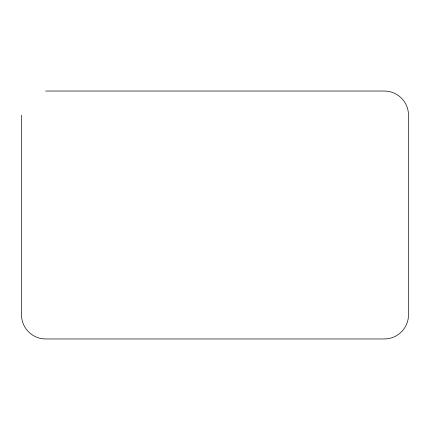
<?xml version="1.0" encoding="UTF-8"?>
<svg xmlns="http://www.w3.org/2000/svg" width="430" height="430" viewBox="0 0 430 430"><rect width="100%" height="100%" fill="white"/><g stroke="black" fill="none" stroke-linecap="round" stroke-linejoin="round"><path stroke-width="0.64" d="M45.688 91.042L384.312 91.042A24.188 24.188 0 0 1 408.5 115.224L408.5 314.771A24.188 24.188 0 0 1 384.312 338.958L45.688 338.958A24.188 24.188 0 0 1 21.5 314.771L21.5 115.224"/></g></svg>
